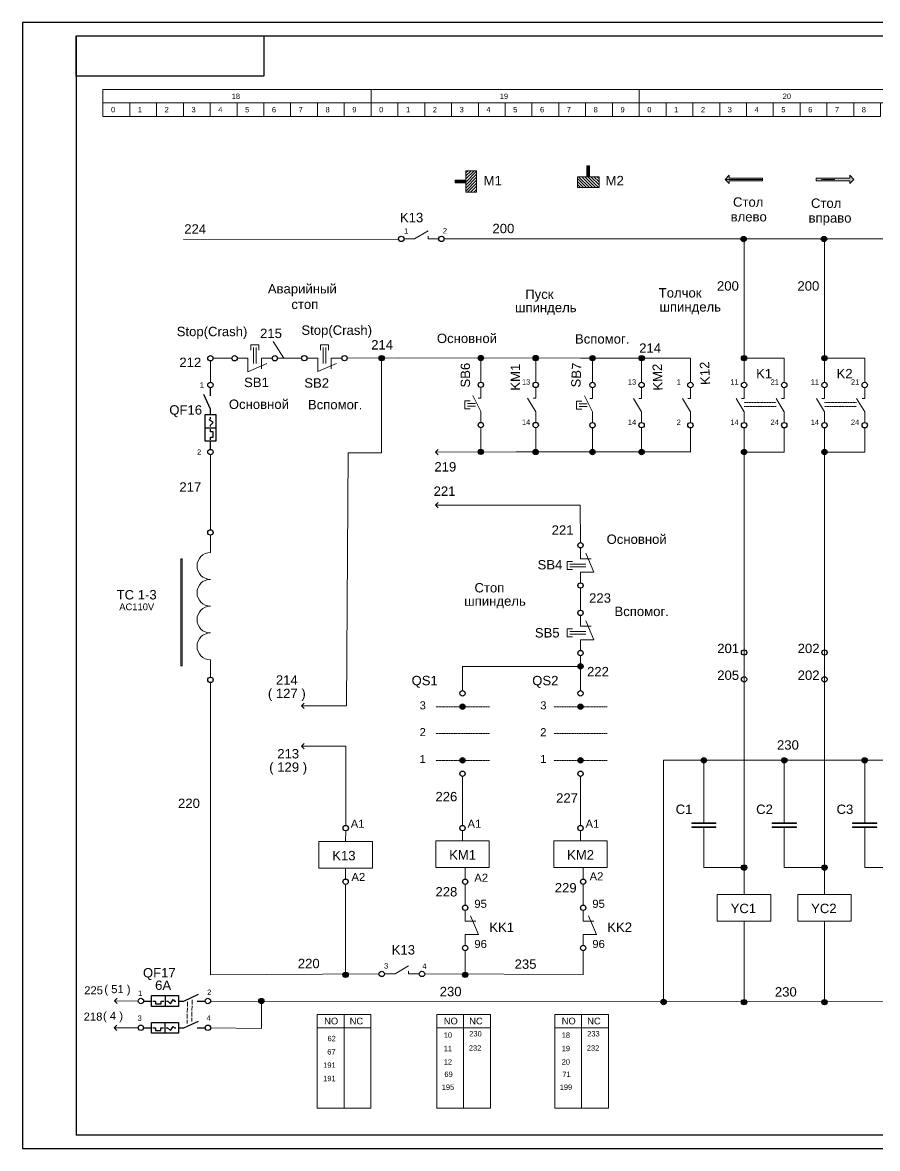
# Model space of a CAD drawing. Header units: millimetres. Extents: x 1900 to 5196, y 1354 to 2616.
# Drawn here: x 3926 to 4244.9, y 1880 to 2300 of the extents above; entities that cross this region are included whole.
import ezdxf

# ---------------------------------------------------------------- set-up
doc = ezdxf.new("R2010")
doc.units = ezdxf.units.MM
doc.linetypes.add('ACAD_ISO02W100', pattern=[15, 12, -3])
doc.layers.get('0').update_dxf_attribs({"lineweight": 20})
for name, color, linetype, lineweight in [('Маркировка', 7, 'Continuous', 25), ('Оформление', 7, 'Continuous', 30), ('Элементы', 7, 'Continuous', 25)]:
    doc.layers.add(name, color=color, linetype=linetype, lineweight=lineweight)
doc.styles.get("Standard").update_dxf_attribs({"font": 'arial.ttf'})

msp = doc.modelspace()

# ---------------------------------------------------------------- hatches: boundary and pattern name
h = msp.add_hatch()
h.set_pattern_fill('ANSI31', color=256, scale=0.25, angle=180, style=0)
h.set_pattern_definition([(225, (3757.2139, 1791.92524), (0.561266, -0.561266), [])])
h.paths.add_polyline_path([(4091.3, 2236.73), (4091.3, 2244.73), (4095.3, 2244.73), (4095.3, 2236.73)])
h = msp.add_hatch(color=256)
h.paths.add_polyline_path([(4136.5, 2242.5), (4137.5, 2242.5), (4137.5, 2246.5), (4136.5, 2246.5)])
edge = h.paths.add_edge_path()
edge.add_line((4137, 2242.5), (4137, 2246.5))
for points in [[(4188, 2241.5), (4189.5, 2240), (4189.5, 2241), (4202, 2241), (4202, 2242), (4189.5, 2242), (4189.5, 2243)], [(4236, 2241.5), (4234.5, 2243), (4234.5, 2242), (4222, 2242), (4222, 2241), (4234.5, 2241), (4234.5, 2240)]]:
    msp.add_hatch(color=256).paths.add_polyline_path(points)
h = msp.add_hatch(color=256)
h.paths.add_polyline_path([(4091.29, 2240.23), (4091.29, 2241.22), (4087.3, 2241.22), (4087.3, 2240.23)])
edge = h.paths.add_edge_path()
edge.add_line((4091.3, 2240.73), (4087.3, 2240.73))
h = msp.add_hatch()
h.set_pattern_fill('ANSI31', color=256, scale=0.25, angle=90, style=0)
h.set_pattern_definition([(135, (3688.19715, 2576.58114), (-0.561266, -0.561266), [])])
h.paths.add_polyline_path([(4133, 2242.5), (4141, 2242.5), (4141, 2238.5), (4133, 2238.5)])
h = msp.add_hatch(color=256)
h.dxf.hatch_style = 1
h.set_gradient(color1=(255, 255, 255), one_color=1, tint=1)
h.paths.add_polyline_path([(4195.91, 2219.24, 1), (4193.91, 2219.24, 1)])
h = msp.add_hatch(color=256)
h.dxf.hatch_style = 1
h.set_gradient(color1=(255, 255, 255), one_color=1, tint=1)
h.paths.add_polyline_path([(4225.91, 2219.24, 1), (4223.91, 2219.24, 1)])
h = msp.add_hatch(color=256)
h.dxf.hatch_style = 1
h.set_gradient(color1=(255, 255, 255), one_color=1, tint=1)
h.paths.add_polyline_path([(4060.94, 2174.79, 1), (4058.94, 2174.79, 1)])
h = msp.add_hatch(color=256)
h.dxf.hatch_style = 1
h.set_gradient(color1=(255, 255, 255), one_color=1, tint=1)
h.paths.add_polyline_path([(4097.93, 2174.85, 1), (4095.93, 2174.85, 1)])
h = msp.add_hatch(color=256)
h.dxf.hatch_style = 1
h.set_gradient(color1=(255, 255, 255), one_color=1, tint=1)
h.paths.add_polyline_path([(4118.39, 2174.82, 1), (4116.39, 2174.82, 1)])
h = msp.add_hatch(color=256)
h.dxf.hatch_style = 1
h.set_gradient(color1=(255, 255, 255), one_color=1, tint=1)
h.paths.add_polyline_path([(4139.58, 2174.79, 1), (4137.58, 2174.79, 1)])
h = msp.add_hatch(color=256)
h.dxf.hatch_style = 1
h.set_gradient(color1=(255, 255, 255), one_color=1, tint=1)
h.paths.add_polyline_path([(4157.89, 2174.8, 1), (4155.89, 2174.8, 1)])
h = msp.add_hatch(color=256)
h.dxf.hatch_style = 1
h.set_gradient(color1=(255, 255, 255), one_color=1, tint=1)
h.paths.add_polyline_path([(4196.09, 2174.79, 1), (4194.09, 2174.79, 1)])
h = msp.add_hatch(color=256)
h.dxf.hatch_style = 1
h.set_gradient(color1=(255, 255, 255), one_color=1, tint=1)
h.paths.add_polyline_path([(4226.09, 2174.79, 1), (4224.09, 2174.79, 1)])
h = msp.add_hatch(color=256)
h.dxf.hatch_style = 1
h.set_gradient(color1=(255, 255, 255), one_color=1, tint=1)
h.paths.add_polyline_path([(4097.93, 2139.85, 1), (4095.93, 2139.85, 1)])
h = msp.add_hatch(color=256)
h.dxf.hatch_style = 1
h.set_gradient(color1=(255, 255, 255), one_color=1, tint=1)
h.paths.add_polyline_path([(4118.39, 2139.82, 1), (4116.39, 2139.82, 1)])
h = msp.add_hatch(color=256)
h.dxf.hatch_style = 1
h.set_gradient(color1=(255, 255, 255), one_color=1, tint=1)
h.paths.add_polyline_path([(4139.58, 2139.79, 1), (4137.58, 2139.79, 1)])
h = msp.add_hatch(color=256)
h.dxf.hatch_style = 1
h.set_gradient(color1=(255, 255, 255), one_color=1, tint=1)
h.paths.add_polyline_path([(4157.89, 2139.8, 1), (4155.89, 2139.8, 1)])
h = msp.add_hatch(color=256)
h.dxf.hatch_style = 1
h.set_gradient(color1=(255, 255, 255), one_color=1, tint=1)
h.paths.add_polyline_path([(4196.09, 2139.79, 1), (4194.09, 2139.79, 1)])
h = msp.add_hatch(color=256)
h.dxf.hatch_style = 1
h.set_gradient(color1=(255, 255, 255), one_color=1, tint=1)
h.paths.add_polyline_path([(4226.09, 2139.79, 1), (4224.09, 2139.79, 1)])
at = {"true_color": 0xffffff}
h = msp.add_hatch(color=7, dxfattribs=at)
h.dxf.hatch_style = 1
h.paths.add_polyline_path([(3985.5, 2100), (3985, 2100), (3985, 2060), (3985.5, 2060)])
h = msp.add_hatch(color=256)
h.dxf.hatch_style = 1
h.set_gradient(color1=(255, 255, 255), one_color=1, tint=1)
h.paths.add_polyline_path([(4135.09, 2059.84, 1), (4133.09, 2059.84, 1)])
h = msp.add_hatch(color=256)
h.dxf.hatch_style = 1
h.set_gradient(color1=(255, 255, 255), one_color=1, tint=1)
h.paths.add_polyline_path([(4091.09, 2044.78, 1), (4089.09, 2044.78, 1)])
h = msp.add_hatch(color=256)
h.dxf.hatch_style = 1
h.set_gradient(color1=(255, 255, 255), one_color=1, tint=1)
h.paths.add_polyline_path([(4135.09, 2044.78, 1), (4133.09, 2044.78, 1)])
h = msp.add_hatch(color=256)
h.dxf.hatch_style = 1
h.set_gradient(color1=(255, 255, 255), one_color=1, tint=1)
h.paths.add_polyline_path([(4091.09, 2024.78, 1), (4089.09, 2024.78, 1)])
h = msp.add_hatch(color=256)
h.dxf.hatch_style = 1
h.set_gradient(color1=(255, 255, 255), one_color=1, tint=1)
h.paths.add_polyline_path([(4135.09, 2024.78, 1), (4133.09, 2024.78, 1)])
h = msp.add_hatch(color=256)
h.dxf.hatch_style = 1
h.set_gradient(color1=(255, 255, 255), one_color=1, tint=1)
h.paths.add_polyline_path([(4181.09, 2024.75, 1), (4179.09, 2024.75, 1)])
h = msp.add_hatch(color=256)
h.dxf.hatch_style = 1
h.set_gradient(color1=(255, 255, 255), one_color=1, tint=1)
h.paths.add_polyline_path([(4211.09, 2024.75, 1), (4209.09, 2024.75, 1)])
h = msp.add_hatch(color=256)
h.dxf.hatch_style = 1
h.set_gradient(color1=(255, 255, 255), one_color=1, tint=1)
h.paths.add_polyline_path([(4241.09, 2024.75, 1), (4239.09, 2024.75, 1)])
h = msp.add_hatch(color=256)
h.paths.add_polyline_path([(4175.59, 1999.99), (4175.59, 1999.79), (4184.61, 1999.79), (4184.61, 1999.99)])
h.paths.add_polyline_path([(4175.59, 2001.41), (4175.59, 2001.21), (4184.61, 2001.21), (4184.61, 2001.41)])
h = msp.add_hatch(color=256)
h.paths.add_polyline_path([(4205.59, 1999.99), (4205.59, 1999.79), (4214.61, 1999.79), (4214.61, 1999.99)])
h.paths.add_polyline_path([(4205.59, 2001.41), (4205.59, 2001.21), (4214.61, 2001.21), (4214.61, 2001.41)])
h = msp.add_hatch(color=256)
h.paths.add_polyline_path([(4235.59, 1999.99), (4235.59, 1999.79), (4244.61, 1999.79), (4244.61, 1999.99)])
h.paths.add_polyline_path([(4235.59, 2001.41), (4235.59, 2001.21), (4244.61, 2001.21), (4244.61, 2001.41)])
h = msp.add_hatch(color=256)
h.dxf.hatch_style = 1
h.set_gradient(color1=(255, 255, 255), one_color=1, tint=1)
h.paths.add_polyline_path([(4196.09, 1984.79, 1), (4194.09, 1984.79, 1)])
h = msp.add_hatch(color=256)
h.dxf.hatch_style = 1
h.set_gradient(color1=(255, 255, 255), one_color=1, tint=1)
h.paths.add_polyline_path([(4226.09, 1984.79, 1), (4224.09, 1984.79, 1)])
h = msp.add_hatch(color=256)
h.dxf.hatch_style = 1
h.set_gradient(color1=(255, 255, 255), one_color=1, tint=1)
h.paths.add_polyline_path([(4047.5, 1944.78, 1), (4045.5, 1944.78, 1)])
h = msp.add_hatch(color=256)
h.dxf.hatch_style = 1
h.set_gradient(color1=(255, 255, 255), one_color=1, tint=1)
h.paths.add_polyline_path([(4092.09, 1944.78, 1), (4090.09, 1944.78, 1)])
h = msp.add_hatch(color=256)
h.dxf.hatch_style = 1
h.set_gradient(color1=(255, 255, 255), one_color=1, tint=1)
h.paths.add_polyline_path([(4016.1, 1934.98, 1), (4014.1, 1934.98, 1)])
h = msp.add_hatch(color=256)
h.dxf.hatch_style = 1
h.set_gradient(color1=(255, 255, 255), one_color=1, tint=1)
h.paths.add_polyline_path([(4166.09, 1934.62, 1), (4164.09, 1934.62, 1)])
h = msp.add_hatch(color=256)
h.dxf.hatch_style = 1
h.set_gradient(color1=(255, 255, 255), one_color=1, tint=1)
h.paths.add_polyline_path([(4196.09, 1934.58, 1), (4194.09, 1934.58, 1)])
h = msp.add_hatch(color=256)
h.dxf.hatch_style = 1
h.set_gradient(color1=(255, 255, 255), one_color=1, tint=1)
h.paths.add_polyline_path([(4226.09, 1934.58, 1), (4224.09, 1934.58, 1)])

# ---------------------------------------------------------------- linework, layer by layer
for p, q in [((4091.3, 2240.73), (4091.3, 2244.73)), ((4091.3, 2244.73), (4095.3, 2244.73)), ((4095.3, 2244.73), (4095.3, 2236.73)), ((4137.5, 2246.5), (4136.5, 2246.5)), ((4136.5, 2246.5), (4136.5, 2242.5)), ((4137.5, 2242.5), (4137.5, 2246.5)), ((4188, 2241.5), (4189.5, 2243)), ((4189.5, 2243), (4189.5, 2242)), ((4234.5, 2242), (4234.5, 2243)), ((4236, 2241.5), (4234.5, 2243)), ((4091.29, 2241.22), (4087.3, 2241.22)), ((4087.3, 2241.22), (4087.3, 2240.23)), ((4087.3, 2240.23), (4091.29, 2240.23)), ((4091.29, 2240.23), (4091.29, 2241.22)), ((4091.3, 2240.73), (4091.3, 2241.23)), ((4091.3, 2236.73), (4091.3, 2240.73)), ((4133, 2238.5), (4133, 2242.5)), ((4133, 2242.5), (4137, 2242.5)), ((4136.5, 2242.5), (4137.5, 2242.5)), ((4137, 2242.5), (4141, 2242.5)), ((4137, 2242.5), (4137.5, 2242.5)), ((4141, 2242.5), (4141, 2238.5)), ((4188, 2241.5), (4189.5, 2240)), ((4188, 2241.5), (4202, 2241.5)), ((4202, 2242), (4189.5, 2242)), ((4189.5, 2241), (4202, 2241)), ((4189.5, 2241), (4189.5, 2240)), ((4195, 2241.5), (4200, 2241.5)), ((4202, 2241), (4202, 2242)), ((4234.5, 2242), (4222, 2242)), ((4222, 2242), (4222, 2241)), ((4222, 2241), (4234.5, 2241)), ((4229, 2241.5), (4224, 2241.5)), ((4236, 2241.5), (4234.5, 2240)), ((4234.5, 2240), (4234.5, 2241)), ((4095.3, 2236.73), (4091.3, 2236.73)), ((4141, 2238.5), (4133, 2238.5)), ((4077.23, 2222.29), (4072.23, 2219.29)), ((4066.24, 2219.16), (3986.05, 2219.08)), ((4072.23, 2219.29), (4068.23, 2219.29)), ((4077.23, 2220.29), (4077.23, 2219.29)), ((4077.23, 2219.29), (4081.23, 2219.29)), ((4083.23, 2219.29), (4435.09, 2219.29)), ((4195.09, 2165.79), (4195.09, 2219.2)), ((4225.09, 2165.79), (4225.09, 2219.18)), ((4019.5, 2181), (4023.5, 2174.75)), ((4014.09, 2179.76), (4011.09, 2179.76)), ((4011.09, 2179.76), (4011.09, 2177.76)), ((4012.09, 2178.76), (4012.09, 2172.76)), ((4013.09, 2178.76), (4013.09, 2172.76)), ((4014.09, 2177.76), (4014.09, 2179.76)), ((4040.09, 2179.79), (4037.09, 2179.79)), ((4037.09, 2179.79), (4037.09, 2177.79)), ((4038.09, 2178.79), (4038.09, 2172.79)), ((4039.09, 2178.79), (4039.09, 2172.79)), ((4040.09, 2177.79), (4040.09, 2179.79)), ((3996.09, 2173.76), (3996.09, 2165.79)), ((3997.09, 2174.78), (4004.09, 2174.76)), ((4006.09, 2174.76), (4010.09, 2174.76)), ((4010.09, 2174.76), (4010.09, 2169.76)), ((4010.09, 2169.76), (4017.09, 2172.76)), ((4019.09, 2174.76), (4015.09, 2174.76)), ((4015.09, 2174.76), (4015.09, 2170.76)), ((4021.09, 2174.76), (4030.09, 2174.75)), ((4032.09, 2174.79), (4036.09, 2174.79)), ((4036.09, 2174.79), (4036.09, 2169.79)), ((4036.09, 2169.79), (4043.09, 2172.79)), ((4045.09, 2174.79), (4041.09, 2174.79)), ((4041.09, 2174.79), (4041.09, 2170.79)), ((4047.09, 2174.79), (4066.21, 2174.91)), ((4059.93, 2139.5), (4059.94, 2174.79)), ((4066.21, 2174.91), (4134.09, 2174.78)), ((4096.93, 2165.85), (4096.93, 2174.85)), ((4117.39, 2165.83), (4117.39, 2174.82)), ((4154.09, 2174.8), (4134.09, 2174.78)), ((4138.58, 2174.79), (4138.58, 2165.79)), ((4154.09, 2174.8), (4175.09, 2174.81)), ((4156.89, 2165.8), (4156.89, 2174.8)), ((4175.09, 2174.81), (4175.09, 2165.79)), ((4210.09, 2174.79), (4195.09, 2174.79)), ((4210.09, 2165.79), (4210.09, 2174.79)), ((4240.09, 2174.79), (4225.09, 2174.79)), ((4240.09, 2165.79), (4240.09, 2174.79)), ((4096.93, 2159.85), (4096.93, 2163.85)), ((4117.39, 2159.83), (4117.39, 2163.83)), ((4138.58, 2159.79), (4138.58, 2163.79)), ((4156.89, 2159.8), (4156.89, 2163.8)), ((4175.09, 2159.79), (4175.09, 2163.79)), ((4195.09, 2159.79), (4195.09, 2163.79)), ((4210.09, 2159.79), (4210.09, 2163.79)), ((4225.09, 2159.79), (4225.09, 2163.79)), ((4240.09, 2159.79), (4240.09, 2163.79)), ((4092.93, 2158.85), (4090.93, 2158.85)), ((4090.93, 2158.85), (4090.93, 2155.85)), ((4096.93, 2154.85), (4093.93, 2160.85)), ((4095.93, 2159.85), (4096.93, 2159.85)), ((4114.39, 2159.83), (4117.39, 2154.83)), ((4116.39, 2159.83), (4117.39, 2159.83)), ((4138.58, 2154.79), (4135.58, 2160.79)), ((4137.58, 2159.79), (4138.58, 2159.79)), ((4153.89, 2159.8), (4156.89, 2154.8)), ((4155.89, 2159.8), (4156.89, 2159.8)), ((4172.09, 2159.79), (4175.09, 2154.79)), ((4174.09, 2159.79), (4175.09, 2159.79)), ((4192.09, 2159.79), (4195.09, 2154.79)), ((4194.09, 2159.79), (4195.09, 2159.79)), ((4207.09, 2159.79), (4210.09, 2154.79)), ((4209.09, 2159.79), (4210.09, 2159.79)), ((4222.09, 2159.79), (4225.09, 2154.79)), ((4224.09, 2159.79), (4225.09, 2159.79)), ((4237.09, 2159.79), (4240.09, 2154.79)), ((4239.09, 2159.79), (4240.09, 2159.79)), ((4090.93, 2155.85), (4092.93, 2155.85)), ((4091.93, 2157.85), (4094.93, 2157.85)), ((4091.93, 2156.85), (4094.93, 2156.85)), ((4096.93, 2150.85), (4096.93, 2154.85)), ((4117.39, 2154.83), (4117.39, 2150.83)), ((4134.58, 2158.79), (4132.58, 2158.79)), ((4132.58, 2158.79), (4132.58, 2155.79)), ((4132.58, 2155.79), (4134.58, 2155.79)), ((4133.58, 2157.79), (4136.58, 2157.79)), ((4133.58, 2156.79), (4136.58, 2156.79)), ((4138.58, 2150.79), (4138.58, 2154.79)), ((4156.89, 2154.8), (4156.89, 2150.8)), ((4175.09, 2154.79), (4175.09, 2150.79)), ((4195.09, 2154.79), (4195.09, 2150.79)), ((4210.09, 2154.79), (4210.09, 2150.79)), ((4225.09, 2154.79), (4225.09, 2150.79)), ((4240.09, 2154.79), (4240.09, 2150.79)), ((4096.93, 2139.85), (4096.93, 2148.85)), ((4117.39, 2148.83), (4117.39, 2139.83)), ((4138.58, 2148.79), (4138.58, 2139.79)), ((4156.89, 2148.8), (4156.89, 2139.8)), ((4175.09, 2148.79), (4175.09, 2139.79)), ((4195.09, 1974.79), (4195.09, 2148.79)), ((4210.09, 2148.79), (4210.09, 2139.79)), ((4225.09, 1974.79), (4225.09, 2148.79)), ((4240.09, 2148.79), (4240.09, 2139.79)), ((3996.09, 2138.79), (3996.09, 2113.79)), ((4046.85, 2045.12), (4047.5, 2139.5)), ((4047.5, 2139.5), (4059.93, 2139.5)), ((4080, 2139.78), (4081, 2140.78)), ((4110.09, 2139.8), (4080, 2139.78)), ((4081, 2138.78), (4080, 2139.78)), ((4154.09, 2139.8), (4110.09, 2139.8)), ((4175.09, 2139.8), (4154.09, 2139.8)), ((4210.09, 2139.79), (4195.09, 2139.79)), ((4240.09, 2139.79), (4225.09, 2139.79)), ((4080, 2120), (4081, 2121)), ((4080, 2120), (4134, 2120)), ((4081, 2119), (4080, 2120)), ((4134, 2120), (4134.12, 2106)), ((3996.09, 2113.79), (3996.09, 2110.79)), ((3996.09, 2108.79), (3996.09, 2102.29)), ((3996.09, 2107.29), (3996.09, 2102.29)), ((4134.09, 2104), (4134.09, 2100)), ((4134.09, 2100), (4138.09, 2100)), ((4139.09, 2095), (4136.09, 2102)), ((4131.09, 2099), (4129.09, 2099)), ((4129.09, 2099), (4129.09, 2096)), ((4129.09, 2096), (4131.09, 2096)), ((4130.09, 2098), (4136.09, 2098)), ((4130.09, 2097), (4136.09, 2097)), ((4134.09, 2091), (4134.09, 2095)), ((4134.09, 2095), (4139.09, 2095)), ((4134.09, 2089), (4134.09, 2080.79)), ((4134.09, 2080.79), (4134.09, 2089)), ((4134.09, 2078.79), (4134.09, 2074.79)), ((4139.09, 2069.79), (4136.09, 2076.79)), ((4131.09, 2073.79), (4129.09, 2073.79)), ((4129.09, 2073.79), (4129.09, 2070.79)), ((4129.09, 2070.79), (4131.09, 2070.79)), ((4130.09, 2072.79), (4136.09, 2072.79)), ((4130.09, 2071.79), (4136.09, 2071.79)), ((4134.09, 2074.79), (4138.09, 2074.79)), ((4134.09, 2065.79), (4134.09, 2069.79)), ((4134.09, 2069.79), (4139.09, 2069.79)), ((3996.09, 2062.29), (3996.09, 2057.29)), ((3996.09, 2062.29), (3996.09, 2055.79)), ((4134.09, 2050.78), (4134.09, 2063.79)), ((4134.09, 2059.84), (4089.99, 2059.84)), ((4090.03, 2050.78), (4090.03, 2059.84)), ((3996.09, 2053.79), (3996.09, 1944.79)), ((4030, 2045.1), (4031, 2046.1)), ((4031, 2044.1), (4030, 2045.1)), ((4046.85, 2045.12), (4030.26, 2045.1)), ((4030, 2030.02), (4031, 2031.02)), ((4046.59, 2030.03), (4030, 2030.02)), ((4031, 2029.02), (4030, 2030.02)), ((4046.62, 2000.5), (4046.59, 2030.03)), ((4165.09, 1934.62), (4165.09, 2024.79)), ((4165.09, 2024.79), (4505.09, 2024.79)), ((4180.1, 2001.21), (4180.09, 2024.75)), ((4210.1, 2001.21), (4210.09, 2024.75)), ((4240.1, 2001.21), (4240.09, 2024.75)), ((4090.09, 2000.5), (4090.09, 2018.78)), ((4134.09, 2000.5), (4134.09, 2018.78)), ((4175.59, 2001.41), (4184.61, 2001.41)), ((4175.59, 2001.41), (4175.59, 2001.21)), ((4175.59, 2001.21), (4184.61, 2001.21)), ((4175.59, 1999.99), (4184.61, 1999.99)), ((4175.59, 1999.99), (4175.59, 1999.79)), ((4175.59, 1999.79), (4184.61, 1999.79)), ((4180.1, 1999.79), (4180.09, 1984.79)), ((4184.61, 2001.41), (4184.61, 2001.21)), ((4184.61, 1999.99), (4184.61, 1999.79)), ((4205.59, 2001.41), (4214.61, 2001.41)), ((4205.59, 2001.41), (4205.59, 2001.21)), ((4205.59, 2001.21), (4214.61, 2001.21)), ((4205.59, 1999.99), (4214.61, 1999.99)), ((4205.59, 1999.99), (4205.59, 1999.79)), ((4205.59, 1999.79), (4214.61, 1999.79)), ((4210.1, 1999.79), (4210.09, 1984.79)), ((4214.61, 2001.41), (4214.61, 2001.21)), ((4214.61, 1999.99), (4214.61, 1999.79)), ((4235.59, 2001.41), (4244.61, 2001.41)), ((4235.59, 2001.41), (4235.59, 2001.21)), ((4235.59, 2001.21), (4244.61, 2001.21)), ((4235.59, 1999.99), (4244.61, 1999.99)), ((4235.59, 1999.99), (4235.59, 1999.79)), ((4235.59, 1999.79), (4244.61, 1999.79)), ((4240.1, 1999.79), (4240.09, 1984.79)), ((4244.61, 2001.41), (4244.61, 2001.21)), ((4244.61, 1999.99), (4244.61, 1999.79)), ((4046.5, 1994.5), (4046.53, 1998.5)), ((4090.09, 1994.78), (4090.09, 1998.5)), ((4134.09, 1994.78), (4134.09, 1998.5)), ((4046.5, 1984.5), (4046.5, 1980.5)), ((4091.09, 1984.78), (4091.09, 1980.5)), ((4135.09, 1984.78), (4135.09, 1980.5)), ((4180.09, 1984.79), (4195.09, 1984.79)), ((4210.09, 1984.79), (4225.09, 1984.79)), ((4240.09, 1984.79), (4255.09, 1984.79)), ((4046.5, 1978.5), (4046.5, 1944.79)), ((4091.09, 1978.5), (4091.09, 1970.78)), ((4135.09, 1978.5), (4135.09, 1970.78)), ((4091.09, 1968.78), (4091.09, 1964.78)), ((4096.09, 1959.78), (4093.09, 1966.78)), ((4135.09, 1968.78), (4135.09, 1964.78)), ((4140.09, 1959.78), (4137.09, 1966.78)), ((4091.09, 1964.78), (4095.09, 1964.78)), ((4135.09, 1964.78), (4139.09, 1964.78)), ((4195.09, 1964.79), (4195.09, 1934.58)), ((4225.09, 1964.79), (4225.09, 1934.58)), ((4091.09, 1955.78), (4091.09, 1959.78)), ((4091.09, 1959.78), (4096.09, 1959.78)), ((4135.09, 1955.78), (4135.09, 1959.78)), ((4135.09, 1959.78), (4140.09, 1959.78)), ((4091.09, 1953.78), (4091.09, 1944.78)), ((4135.09, 1953.78), (4135.09, 1944.78)), ((3996.09, 1944.79), (4058.98, 1945.09)), ((4064.98, 1945.09), (4060.98, 1945.09)), ((4069.98, 1948.09), (4064.98, 1945.09)), ((4069.98, 1946.09), (4069.98, 1945.09)), ((4069.98, 1945.09), (4073.98, 1945.09)), ((4075.98, 1945.09), (4135.09, 1944.92)), ((3960.28, 1935.07), (3961.28, 1936.07)), ((3969.15, 1935.01), (3960.28, 1935.07)), ((3961.28, 1934.07), (3960.28, 1935.07)), ((3961.28, 1936.07), (3961.28, 1936.07)), ((3996.15, 1935.01), (4507.85, 1934.29)), ((4015.08, 1924.8), (4015.1, 1934.98)), ((4045.91, 1930), (4045.91, 1895)), ((4090.5, 1930), (4090.5, 1895)), ((4134.5, 1930), (4134.5, 1895)), ((3960.13, 1925.02), (3961.13, 1926.02)), ((3969.13, 1925.02), (3960.13, 1925.02)), ((3961.13, 1924.02), (3960.13, 1925.02)), ((3961.13, 1926.02), (3961.13, 1926.02)), ((3996.13, 1924.97), (4015.08, 1924.8)), ((4035.91, 1925), (4055.91, 1925)), ((4080.5, 1925), (4100.5, 1925)), ((4124.5, 1925), (4144.5, 1925))]:
    msp.add_line(p, q)
at = {"linetype": 'ACAD_ISO02W100', "ltscale": 0.001}
for p, q in [((4195.09, 2158.29), (4207.09, 2158.29)), ((4207.09, 2156.79), (4195.09, 2156.79)), ((4225.09, 2158.29), (4237.09, 2158.29)), ((4237.09, 2156.79), (4225.09, 2156.79))]:
    msp.add_line(p, q, dxfattribs=at)
at = {"linetype": 'ACAD_ISO02W100', "ltscale": 0.005}
for p, q in [((4080.09, 2044.78), (4100.1, 2044.78)), ((4124.09, 2044.78), (4144.1, 2044.78)), ((4080.09, 2034.78), (4100.1, 2034.78)), ((4124.09, 2034.78), (4144.1, 2034.78)), ((4080.09, 2024.78), (4100.1, 2024.78)), ((4124.09, 2024.78), (4144.1, 2024.78))]:
    msp.add_line(p, q, dxfattribs=at)
at = {"linetype": 'ACAD_ISO02W100', "ltscale": 0.15}
for p, q in [((3987.52, 1934.76), (3987.36, 1926.61)), ((3989.26, 1935.49), (3989.1, 1927.34))]:
    msp.add_line(p, q, dxfattribs=at)
for points in [[(3956, 2270), (4056, 2270), (4056, 2275), (3956, 2275)], [(4056, 2270), (4156, 2270), (4156, 2275), (4056, 2275)], [(4156, 2270), (4256, 2270), (4256, 2275), (4156, 2275)], [(3956, 2270), (3966, 2270), (3966, 2265), (3956, 2265)], [(3966, 2270), (3976, 2270), (3976, 2265), (3966, 2265)], [(3976, 2270), (3986, 2270), (3986, 2265), (3976, 2265)], [(3986, 2270), (3996, 2270), (3996, 2265), (3986, 2265)], [(3996, 2270), (4006, 2270), (4006, 2265), (3996, 2265)], [(4006, 2270), (4016, 2270), (4016, 2265), (4006, 2265)], [(4016, 2270), (4026, 2270), (4026, 2265), (4016, 2265)], [(4026, 2270), (4036, 2270), (4036, 2265), (4026, 2265)], [(4036, 2270), (4046, 2270), (4046, 2265), (4036, 2265)], [(4046, 2270), (4056, 2270), (4056, 2265), (4046, 2265)], [(4056, 2270), (4066, 2270), (4066, 2265), (4056, 2265)], [(4066, 2270), (4076, 2270), (4076, 2265), (4066, 2265)], [(4076, 2270), (4086, 2270), (4086, 2265), (4076, 2265)], [(4086, 2270), (4096, 2270), (4096, 2265), (4086, 2265)], [(4096, 2270), (4106, 2270), (4106, 2265), (4096, 2265)], [(4106, 2270), (4116, 2270), (4116, 2265), (4106, 2265)], [(4116, 2270), (4126, 2270), (4126, 2265), (4116, 2265)], [(4126, 2270), (4136, 2270), (4136, 2265), (4126, 2265)], [(4136, 2270), (4146, 2270), (4146, 2265), (4136, 2265)], [(4146, 2270), (4156, 2270), (4156, 2265), (4146, 2265)], [(4156, 2270), (4166, 2270), (4166, 2265), (4156, 2265)], [(4166, 2270), (4176, 2270), (4176, 2265), (4166, 2265)], [(4176, 2270), (4186, 2270), (4186, 2265), (4176, 2265)], [(4186, 2270), (4196, 2270), (4196, 2265), (4186, 2265)], [(4196, 2270), (4206, 2270), (4206, 2265), (4196, 2265)], [(4206, 2270), (4216, 2270), (4216, 2265), (4206, 2265)], [(4216, 2270), (4226, 2270), (4226, 2265), (4216, 2265)], [(4226, 2270), (4236, 2270), (4236, 2265), (4226, 2265)], [(4236, 2270), (4246, 2270), (4246, 2265), (4236, 2265)], [(4091.3, 2236.73), (4091.3, 2244.73), (4095.3, 2244.73), (4095.3, 2236.73)], [(4133, 2242.5), (4141, 2242.5), (4141, 2238.5), (4133, 2238.5)], [(3985.5, 2100), (3985.5, 2060), (3985, 2060), (3985, 2100)], [(4036.5, 1994.5), (4056.5, 1994.5), (4056.5, 1984.5), (4036.5, 1984.5)], [(4080.09, 1994.78), (4100.09, 1994.78), (4100.09, 1984.78), (4080.09, 1984.78)], [(4124.09, 1994.78), (4144.09, 1994.78), (4144.09, 1984.78), (4124.09, 1984.78)], [(4185.09, 1974.79), (4205.09, 1974.79), (4205.09, 1964.79), (4185.09, 1964.79)], [(4215.09, 1974.79), (4235.09, 1974.79), (4235.09, 1964.79), (4215.09, 1964.79)], [(4035.91, 1930), (4055.91, 1930), (4055.91, 1895), (4035.91, 1895)], [(4080.5, 1930), (4100.5, 1930), (4100.5, 1895), (4080.5, 1895)], [(4124.5, 1930), (4144.5, 1930), (4144.5, 1895), (4124.5, 1895)]]:
    msp.add_lwpolyline(points, close=True)
at = {"const_width": 1}
for points in [[(4137, 2242.5), (4137, 2246.5)], [(4091.3, 2240.73), (4087.3, 2240.73)]]:
    msp.add_lwpolyline(points, dxfattribs=at)
for centre in [(3996.09, 2097.29), (3996.09, 2087.29), (3996.09, 2077.29), (3996.09, 2067.29)]:
    msp.add_arc(centre, 5, 90, 270)
at = {"layer": 'Оформление'}
for p, q in [((3946, 2295), (3946, 1885)), ((3946, 2295), (4515, 2295)), ((4515, 1885), (3946, 1885))]:
    msp.add_line(p, q, dxfattribs=at)
for points in [[(3926, 1880), (4520, 1880), (4520, 2300), (3926, 2300)], [(3946, 2295), (4016, 2295), (4016, 2280), (3946, 2280)]]:
    msp.add_lwpolyline(points, close=True, dxfattribs=at)
at = {"layer": 'Элементы'}
for p, q in [((3996.09, 2160.79), (3996.09, 2163.79)), ((3996.09, 2155.79), (3993.59, 2161.29)), ((3996.09, 2153.79), (3996.09, 2155.79)), ((3995.59, 2151.79), (3996.09, 2152.29)), ((3997.09, 2150.79), (3995.59, 2151.79)), ((3996.09, 2152.29), (3996.09, 2152.79)), ((3996.09, 2149.79), (3997.09, 2150.79)), ((3994.09, 2148.79), (3998.09, 2148.79)), ((3996.09, 2149.29), (3996.09, 2149.79)), ((3996.09, 2147.29), (3996.09, 2148.29)), ((3997.09, 2147.29), (3996.09, 2147.29)), ((3997.09, 2145.29), (3997.09, 2147.29)), ((3996.09, 2144.29), (3996.09, 2145.29)), ((3996.09, 2145.29), (3997.09, 2145.29)), ((3996.09, 2140.79), (3996.09, 2143.79)), ((3979.15, 1937.01), (3979.15, 1933.01)), ((3986.15, 1935.01), (3991.65, 1937.51)), ((3971.15, 1935.01), (3974.15, 1935.01)), ((3974.65, 1935.01), (3975.65, 1935.01)), ((3975.65, 1935.01), (3975.65, 1934.01)), ((3975.65, 1934.01), (3977.65, 1934.01)), ((3977.65, 1934.01), (3977.65, 1935.01)), ((3977.65, 1935.01), (3978.65, 1935.01)), ((3979.65, 1935.01), (3980.15, 1935.01)), ((3980.15, 1935.01), (3981.15, 1934.01)), ((3981.15, 1934.01), (3982.15, 1935.51)), ((3982.15, 1935.51), (3982.65, 1935.01)), ((3982.65, 1935.01), (3983.15, 1935.01)), ((3984.15, 1935.01), (3986.15, 1935.01)), ((3991.15, 1935.01), (3994.15, 1935.01)), ((3971.13, 1925.02), (3974.13, 1925.02)), ((3974.63, 1925.02), (3975.63, 1925.02)), ((3975.63, 1925.02), (3975.63, 1924.02)), ((3975.63, 1924.02), (3977.63, 1924.02)), ((3977.63, 1924.02), (3977.63, 1925.02)), ((3977.63, 1925.02), (3978.63, 1925.02)), ((3979.13, 1927.02), (3979.13, 1923.02)), ((3979.63, 1925.02), (3980.13, 1925.02)), ((3980.13, 1925.02), (3981.13, 1924.02)), ((3981.13, 1924.02), (3982.13, 1925.52)), ((3982.13, 1925.52), (3982.63, 1925.02)), ((3982.63, 1925.02), (3983.13, 1925.02)), ((3984.13, 1925.02), (3986.13, 1925.02)), ((3986.13, 1925.02), (3991.63, 1927.52)), ((3991.13, 1925.02), (3994.13, 1925.02))]:
    msp.add_line(p, q, dxfattribs=at)
for points in [[(3994.09, 2143.79), (3994.09, 2153.79), (3998.09, 2153.79), (3998.09, 2143.79)], [(3974.15, 1937.01), (3984.15, 1937.01), (3984.15, 1933.01), (3974.15, 1933.01)], [(3974.13, 1927.02), (3984.13, 1927.02), (3984.13, 1923.02), (3974.13, 1923.02)]]:
    msp.add_lwpolyline(points, close=True, dxfattribs=at)
for centre in [(4067.23, 2219.29), (4082.23, 2219.29), (4194.91, 2219.24), (4194.91, 2219.24), (4224.91, 2219.24), (4224.91, 2219.24), (3996.09, 2174.76), (4005.09, 2174.76), (4020.09, 2174.76), (4031.09, 2174.79), (4046.09, 2174.79), (4059.94, 2174.79), (4059.94, 2174.79), (4096.93, 2174.85), (4096.93, 2174.85), (4117.39, 2174.82), (4117.39, 2174.82), (4138.58, 2174.79), (4138.58, 2174.79), (4156.89, 2174.8), (4156.89, 2174.8), (4195.09, 2174.79), (4195.09, 2174.79), (4225.09, 2174.79), (4225.09, 2174.79), (3996.09, 2164.79), (4096.93, 2164.85), (4117.39, 2164.83), (4138.58, 2164.79), (4156.89, 2164.8), (4175.09, 2164.79), (4195.09, 2164.79), (4210.09, 2164.79), (4225.09, 2164.79), (4240.09, 2164.79), (4096.93, 2149.85), (4117.39, 2149.83), (4138.58, 2149.79), (4156.89, 2149.8), (4175.09, 2149.79), (4195.09, 2149.79), (4210.09, 2149.79), (4225.09, 2149.79), (4240.09, 2149.79), (3996.09, 2139.79), (4096.93, 2139.85), (4096.93, 2139.85), (4117.39, 2139.82), (4117.39, 2139.82), (4138.58, 2139.79), (4138.58, 2139.79), (4156.89, 2139.8), (4156.89, 2139.8), (4195.09, 2139.79), (4195.09, 2139.79), (4225.09, 2139.79), (4225.09, 2139.79), (3996.09, 2109.79), (4134.09, 2105), (4134.09, 2090), (4134.09, 2079.79), (4134.09, 2064.79), (4195.09, 2065), (4225.09, 2065), (4134.09, 2059.84), (4134.09, 2059.84), (3996.09, 2054.79), (4195.09, 2055), (4225.09, 2055), (4090.09, 2049.78), (4134.09, 2049.78), (4090.09, 2044.78), (4090.09, 2044.78), (4134.09, 2044.78), (4134.09, 2044.78), (4090.09, 2024.78), (4090.09, 2024.78), (4134.09, 2024.78), (4134.09, 2024.78), (4180.09, 2024.75), (4180.09, 2024.75), (4210.09, 2024.75), (4210.09, 2024.75), (4240.09, 2024.75), (4240.09, 2024.75), (4090.09, 2019.78), (4134.09, 2019.78), (4046.53, 1999.5), (4090.09, 1999.5), (4134.09, 1999.5), (4195.09, 1984.79), (4195.09, 1984.79), (4225.09, 1984.79), (4225.09, 1984.79), (4046.5, 1979.5), (4091.09, 1979.5), (4135.09, 1979.5), (4091.09, 1969.78), (4135.09, 1969.78), (4091.09, 1954.78), (4135.09, 1954.78), (4046.5, 1944.78), (4046.5, 1944.78), (4059.98, 1945.09), (4074.98, 1945.09), (4091.09, 1944.78), (4091.09, 1944.78), (3970.15, 1935.01), (3995.15, 1935.01), (4015.1, 1934.98), (4015.1, 1934.98), (4165.09, 1934.62), (4165.09, 1934.62), (4195.09, 1934.58), (4195.09, 1934.58), (4225.09, 1934.58), (4225.09, 1934.58), (3970.13, 1925.02), (3995.13, 1925.02)]:
    msp.add_circle(centre, 1, dxfattribs=at)

# ---------------------------------------------------------------- texts
at = {"layer": 'Маркировка'}
for s, height, p in [('18', 2, (4004, 2271.5)), ('19', 2, (4104, 2271.5)), ('20', 2, (4209.5, 2271.5)), ('0', 2, (3959, 2266.5)), ('1', 2, (3969, 2266.5)), ('2', 2, (3979, 2266.5)), ('3', 2, (3989, 2266.5)), ('4', 2, (3999, 2266.5)), ('5', 2, (4009, 2266.5)), ('6', 2, (4019, 2266.5)), ('7', 2, (4029, 2266.5)), ('8', 2, (4039, 2266.5)), ('9', 2, (4049, 2266.5)), ('0', 2, (4059, 2266.5)), ('1', 2, (4069, 2266.5)), ('2', 2, (4079, 2266.5)), ('3', 2, (4089, 2266.5)), ('4', 2, (4099, 2266.5)), ('5', 2, (4109, 2266.5)), ('6', 2, (4119, 2266.5)), ('7', 2, (4129, 2266.5)), ('8', 2, (4139, 2266.5)), ('9', 2, (4149, 2266.5)), ('0', 2, (4159, 2266.5)), ('1', 2, (4169, 2266.5)), ('2', 2, (4179, 2266.5)), ('3', 2, (4189, 2266.5)), ('4', 2, (4199, 2266.5)), ('5', 2, (4209, 2266.5)), ('6', 2, (4219, 2266.5)), ('7', 2, (4229, 2266.5)), ('8', 2, (4239, 2266.5)), ('M2', 3.5, (4143.47, 2239.29)), ('M1', 3.5, (4097.97, 2239.29)), ('Стол', 3.5, (4190.97, 2231.29)), ('Стол', 3.5, (4220.04, 2230.86)), ('K13', 3.5, (4066.75, 2225.5)), ('влево', 3.5, (4190.09, 2225.79)), ('вправо', 3.5, (4219.16, 2225.36)), ('224', 3.5, (3986.32, 2221.24)), ('1', 2, (4068.34, 2221.22)), ('2', 2, (4082.76, 2221.31)), ('200', 3.5, (4101.26, 2221.41)), ('Аварийный', 3.5, (4017.49, 2198.94)), ('Толчок', 3.5, (4163.27, 2197.42)), ('200', 3.5, (4185, 2200)), ('200', 3.5, (4215, 2200)), ('Пуск', 3.5, (4113.49, 2196.91)), ('стоп', 3.5, (4026.27, 2193.14)), ('шпиндель', 3.5, (4109.66, 2191.94)), ('шпиндель', 3.5, (4163.54, 2192.18)), ('Stop(Crash)', 3.5, (3983.5, 2183)), ('215', 3.5, (4014.59, 2182.29)), ('Stop(Сrash)', 3.5, (4030, 2183.5)), ('Основной', 3.5, (4080.54, 2180.43)), ('214', 3.5, (4056.04, 2178.03)), ('Вспомог.', 3.5, (4132.04, 2180.22)), ('214', 3.5, (4155.98, 2176.81)), ('212', 3.5, (3984.5, 2171.5)), ('SB1', 3.5, (4008.62, 2164.01)), ('SB2', 3.5, (4031.09, 2163.79)), ('K1', 3.5, (4199.59, 2167.29)), ('K2', 3.5, (4229.59, 2167.29)), ('1', 2, (3992.09, 2163.79)), ('13', 2, (4112.26, 2164.93)), ('13', 2, (4151.75, 2164.9)), ('1', 2, (4169.96, 2164.89)), ('11', 2, (4189.96, 2164.89)), ('21', 2, (4204.96, 2164.89)), ('11', 2, (4219.96, 2164.89)), ('21', 2, (4234.96, 2164.89)), ('Основной', 3.5, (4002.95, 2155.86)), ('Вспомог.', 3.5, (4032.44, 2155.72)), ('QF16', 3.5, (3980.74, 2153.74)), ('14', 2, (4112.26, 2149.93)), ('14', 2, (4151.75, 2149.9)), ('2', 2, (4169.96, 2149.89)), ('14', 2, (4189.96, 2149.89)), ('24', 2, (4204.96, 2149.89)), ('14', 2, (4219.96, 2149.89)), ('24', 2, (4234.96, 2149.89)), ('2', 2, (3991.09, 2138.79)), ('219', 3.5, (4079.61, 2132.52)), ('217', 3.5, (3984.5, 2125)), ('221', 3.5, (4079.31, 2123.44)), ('221', 3.5, (4123.33, 2108.95)), ('Основной', 3.5, (4143.83, 2105.51)), ('SB4', 3.5, (4118.09, 2096)), ('TC 1-3', 3.5, (3961.09, 2084.79)), ('Стоп', 3.5, (4094.55, 2087.42)), ('AC110V', 2.5, (3962.09, 2080.79)), ('шпиндель', 3.5, (4090.73, 2082.45)), ('223', 3.5, (4137.3, 2083.59)), ('Вспомог.', 3.5, (4146.77, 2078.59)), ('SB5', 3.5, (4117.07, 2070.6)), ('201', 3.5, (4185.09, 2064.79)), ('202', 3.5, (4215.09, 2064.79)), ('222', 3.5, (4136.54, 2056.13)), ('205', 3.5, (4185.09, 2054.79)), ('202', 3.5, (4215.09, 2054.79)), ('214', 3.5, (4020.5, 2053)), ('QS1', 3.5, (4071.09, 2052.8)), ('QS2', 3.5, (4116.09, 2052.78)), ('( 127 )', 3.5, (4017.5, 2048)), ('3', 3, (4074.09, 2043.8)), ('3', 3, (4119.09, 2043.78)), ('2', 3, (4074.09, 2033.8)), ('2', 3, (4119.09, 2033.78)), ('213', 3.5, (4021, 2025.5)), ('230', 3.5, (4207.38, 2028.77)), ('1', 3, (4074.09, 2023.8)), ('1', 3, (4119.09, 2023.78)), ('( 129 )', 3.5, (4018, 2020.5)), ('226', 3.5, (4080, 2009.5)), ('227', 3.5, (4125, 2009)), ('220', 3.5, (3984, 2007)), ('C1', 3.5, (4169.59, 2004.78)), ('C2', 3.5, (4199.59, 2004.78)), ('C3', 3.5, (4229.59, 2004.78)), ('A1', 3, (4048.42, 1999.63)), ('A1', 3, (4091.98, 1999.63)), ('A1', 3, (4135.98, 1999.63)), ('K13', 3.5, (4041.5, 1987.5)), ('KM1', 3.5, (4085.09, 1987.78)), ('KM2', 3.5, (4129.09, 1987.78)), ('A2', 3, (4048.68, 1979.78)), ('A2', 3, (4094.5, 1979.5)), ('A2', 3, (4137.5, 1980)), ('229', 3.5, (4124.5, 1975.5)), ('228', 3.5, (4080, 1974)), ('95', 3, (4094.5, 1969.78)), ('95', 3, (4138.5, 1969.78)), ('YC1', 3.5, (4190.09, 1967.79)), ('YC2', 3.5, (4220.09, 1967.79)), ('KK1', 3.5, (4100.09, 1960.78)), ('KK2', 3.5, (4144.09, 1960.78)), ('96', 3, (4094.5, 1954.78)), ('96', 3, (4138.5, 1954.78)), ('K13', 3.5, (4063.69, 1952.35)), ('220', 3.5, (4028.67, 1947.25)), ('3', 2, (4060.83, 1947.12)), ('4', 2, (4075.12, 1946.99)), ('235', 3.5, (4109.52, 1947.02)), ('QF17', 3.5, (3970.91, 1943.79)), ('225', 3, (3949, 1937.5)), ('( 51 )', 3, (3956.51, 1937.94)), ('6A', 3.5, (3975.45, 1939.14)), ('1', 2, (3969.08, 1936.92)), ('2', 2, (3994.86, 1937.29)), ('230', 3.5, (4081.59, 1936.79)), ('230', 3.5, (4206.59, 1936.67)), ('218', 3, (3948.8, 1927.69)), ('( 4 )', 3, (3956.02, 1928.01)), ('3', 2, (3968.92, 1927.6)), ('4', 2, (3994.63, 1927.66)), ('NO', 2.5, (4038.5, 1926.29)), ('NC', 2.5, (4048, 1926.29)), ('NO', 2.5, (4083.09, 1926.29)), ('NC', 2.5, (4092.59, 1926.29)), ('NO', 2.5, (4127.09, 1926.29)), ('NC', 2.5, (4136.59, 1926.29)), ('230', 2, (4092.59, 1921.79)), ('233', 2, (4136.59, 1921.79)), ('62', 2, (4039.73, 1920.01)), ('10', 2, (4083.09, 1921.29)), ('18', 2, (4127.09, 1921.29)), ('67', 2, (4039.65, 1915.05)), ('11', 2, (4083.09, 1916.29)), ('232', 2, (4092.44, 1916.46)), ('19', 2, (4127.09, 1916.29)), ('232', 2, (4136.44, 1916.46)), ('191', 2, (4038.14, 1910.1)), ('12', 2, (4083.09, 1911.29)), ('20', 2, (4127.09, 1911.29)), ('191', 2, (4038.14, 1905.1)), ('69', 2, (4083.33, 1906.67)), ('71', 2, (4127.33, 1906.67)), ('195', 2, (4082.34, 1901.86)), ('199', 2, (4126.34, 1901.86))]:
    msp.add_text(s, height=height, dxfattribs=at).set_placement(p)
for s, rotation, p in [('SB6', 90, (4092.9, 2163.84)), ('KM1', 90, (4111.57, 2162.68)), ('SB7', 87.7949, (4134.08, 2163.81)), ('KM2', 92.0478, (4164.77, 2162.75)), ('K12', 92.4923, (4182.43, 2164.88))]:
    msp.add_text(s, height=3.5, rotation=rotation, dxfattribs=at).set_placement(p)

doc.saveas('drawing.dxf')
